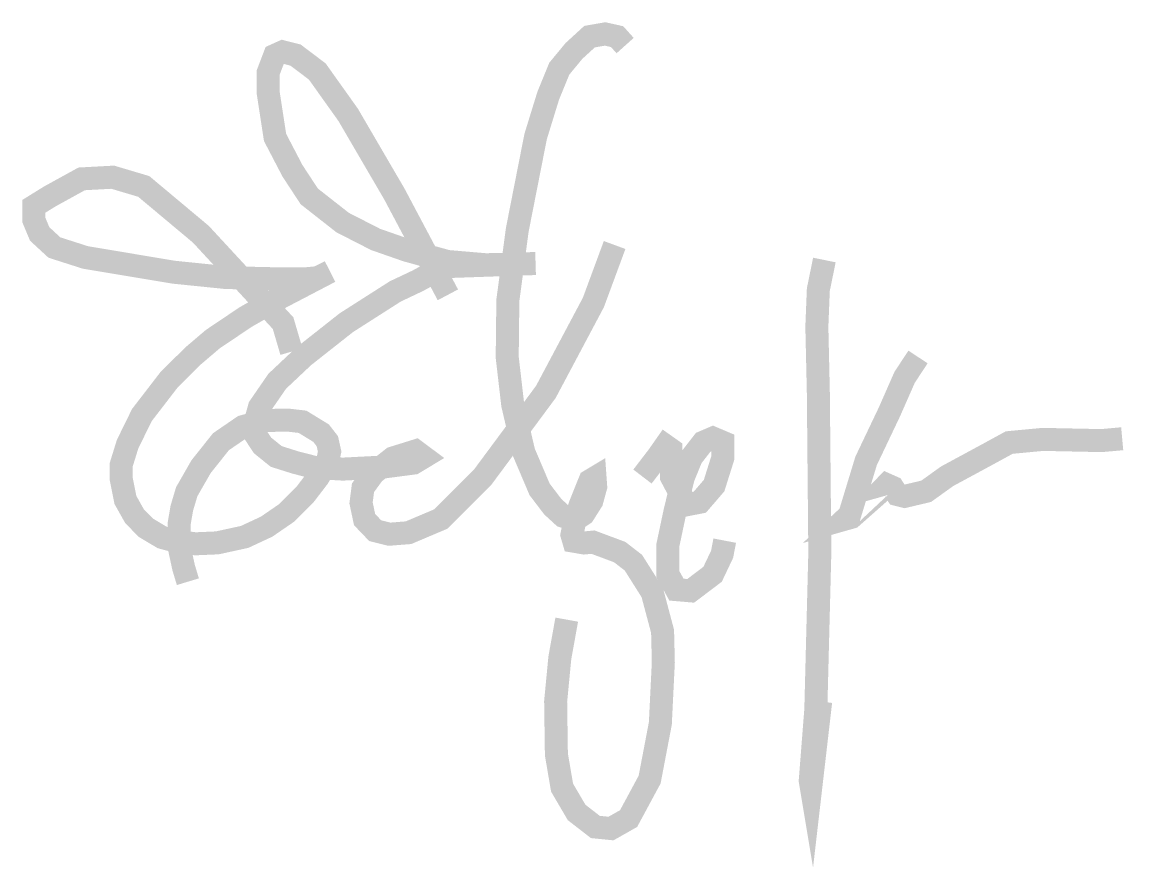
# Model space of a CAD drawing. Header units: inches. Extents: x 1319 to 2513, y 1148 to 2056.
import ezdxf

# ---------------------------------------------------------------- set-up
doc = ezdxf.new("R2010")
doc.units = ezdxf.units.IN
doc.header["$MEASUREMENT"] = 0
doc.layers.add('ПОДПИСИ СПЕЦИАЛИСТОВ', color=7, linetype='Continuous', lineweight=9)

# ---------------------------------------------------------------- blocks, each defined once
blk = doc.blocks.new('евдокимов')
at = {"layer": 'ПОДПИСИ СПЕЦИАЛИСТОВ', "color": 250, "const_width": 24.7}
for points in [[(59.6, 323.8), (51, 333.4), (38.1, 336.3), (21.4, 333.4), (4.7, 318.1), (-11.1, 299), (-23, 269.9), (-36.5, 226.1), (-56.2, 126), (-66.3, 50.3), (-67, -10.8), (-61.1, -61.6), (-49.2, -112.7), (-32.2, -152.7), (-18.1, -171.2), (-6.9, -181.5), (5.5, -185.5), (14.9, -179.3), (23.8, -165.2), (28, -149.9), (27.3, -140.1), (21.8, -143.4), (11.3, -169.5), (4.8, -190), (2.5, -201.4), (4.5, -208.3), (15.6, -210.2), (25.1, -209.3), (53.8, -220), (68.5, -231.4), (88.7, -263.4), (99.8, -305.1), (100.6, -338.3), (97.4, -403.9), (85.9, -464.2), (63.3, -506.1), (44.4, -516.8), (27.6, -515.1), (7.5, -499.5), (-8.1, -472.9), (-14.2, -437.2), (-15, -380.3), (-10.5, -333.5), (-3.1, -292.5)], [(-130.7, 56.2), (-188.1, 164.4), (-237.7, 249.4), (-270.9, 296), (-294.2, 313.6), (-308, 317.1), (-316.6, 313.2), (-323.5, 295.1), (-323.5, 272.7), (-316.2, 225.2), (-297.6, 189.5), (-279.5, 161.9), (-243.7, 133.8), (-208.3, 115.7), (-175.1, 104.1), (-131.1, 92), (-90.1, 88.5), (-36.6, 89.8), (-135.4, 86.4), (-163, 71.3), (-187.1, 59.9), (-239.7, 26.3), (-285.7, -10), (-313.9, -36.6), (-332.9, -64.2), (-337.2, -79.4), (-337.2, -94), (-329.7, -105.4), (-315, -117.3), (-294.4, -123.8), (-273.3, -129.2), (-243.4, -130.9), (-200.1, -128.7), (-167.5, -124.4), (-156.7, -117.9), (-165.4, -111.4), (-189.8, -119), (-210.4, -135.2), (-221.8, -150.9), (-223.9, -167.2), (-220.1, -185.1), (-208.7, -197), (-193.6, -200.8), (-173, -199.2), (-138.3, -184.5), (-93.3, -139.5), (-25.5, -48), (25.5, 48), (48.3, 109.7)], [(-298.6, -4.8), (-307.6, 25.8), (-395.9, 121.3), (-457.2, 172.6), (-490.5, 182.5), (-523.8, 180.7), (-558.1, 161.8), (-575.2, 151.2), (-575.2, 136.7), (-568.9, 121.6), (-553.1, 107), (-519.7, 96.3), (-425, 80.5), (-370, 74.9), (-327.7, 73.6), (-284.3, 73.3), (-270.6, 74.6), (-257.3, 81.1), (-319.7, 48.5), (-348, 32.2), (-383.1, 8.6), (-404.1, -9.3), (-429.7, -34.6), (-459.2, -72.9), (-474.5, -104.1), (-481.3, -126), (-481.3, -141.6), (-476.9, -163.9), (-467.1, -181.4), (-454.8, -193.9), (-437.4, -204.3), (-421.5, -208.6), (-401.6, -211.1), (-378.3, -210.1), (-348.9, -203.7), (-325.3, -192.7), (-303.9, -178), (-284, -158.1), (-270.2, -140.1), (-260.1, -123.5), (-257.6, -112.2), (-260.1, -100.9), (-266.8, -92.3), (-286.7, -80.1), (-303, -78.2), (-326.8, -78.8), (-350.7, -85.3), (-374.3, -101.5), (-395.7, -128.4), (-411, -155.1), (-416.3, -172.8), (-419.3, -190.3), (-418.7, -216.6), (-414.4, -236.5), (-409.8, -251.8)], [(273.5, 93.6), (267, 61.9), (265.4, 22), (267, -48.8), (268.6, -220.5), (264.3, -388.9), (258.3, -465.6), (259.1, -470.4), (269.5, -380.5)], [(374, -10.5), (359.6, -32.4), (343.2, -69.7), (318.3, -122), (300.6, -180.1), (295.9, -184.5), (302.6, -182.6), (331.1, -157.4), (340.5, -147.7), (346.8, -150.5), (351.8, -158.2), (359.6, -160.2), (382.8, -154.7), (405.2, -138.6), (449.2, -114.8), (471.9, -102.4), (508, -99), (571, -100.3), (593.2, -98.3)], [(78.2, -138.9), (95.2, -116.7), (102.9, -105.7), (108.7, -109.8), (109.4, -139.3), (125.2, -169.3), (139.8, -166.4), (155.1, -148.6), (164.5, -118.7), (164.5, -102.1), (153.9, -97.6), (143.4, -102.1), (130.8, -118.3), (121.9, -140.1), (113, -177), (105.3, -213.4), (105.3, -243.3), (114.7, -260.3), (130, -261.6), (153.5, -243.8), (163.7, -222.3), (166.5, -207.7)]]:
    blk.add_lwpolyline(points, dxfattribs=at)

msp = doc.modelspace()

# ---------------------------------------------------------------- block references
msp.add_blockref('евдокимов', (1906.9, 1706.7))

doc.saveas('drawing.dxf')
